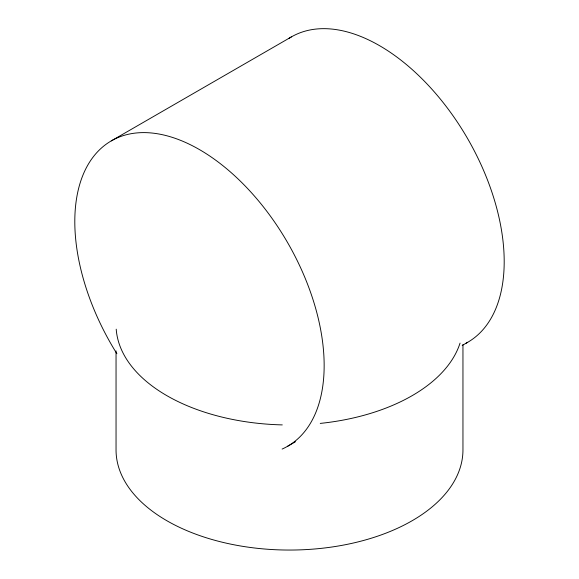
<?xml version="1.0" encoding="UTF-8"?>
<svg xmlns="http://www.w3.org/2000/svg" width="579" height="579" viewBox="0 0 579 579"><rect width="100%" height="100%" fill="white"/><g stroke="black" fill="none" stroke-linecap="round" stroke-linejoin="round"><path stroke-width="0.87" d="M111.32 140.871L291.367 36.918M287.633 446.25L295.464 441.734M462.201 345.468L467.68 342.305M462.954 344.635L462.954 449.905A173.454 100.145 0 0 1 289.5 550.05A173.454 100.145 0 0 1 116.046 449.905L116.046 350.932M116.886 353.718A176.313 101.795 60 0 1 109.525 141.949A176.313 101.795 60 0 1 289.391 245.742A176.313 101.795 60 0 1 282.118 449.065M289.102 38.294A176.313 101.795 60 0 1 467.296 138.055A176.313 101.795 60 0 1 466.138 343.166M460.044 343.115A173.454 100.145 0 0 1 320.259 423.401M282.284 424.899A173.454 100.145 0 0 1 116.205 329.183"/></g></svg>
